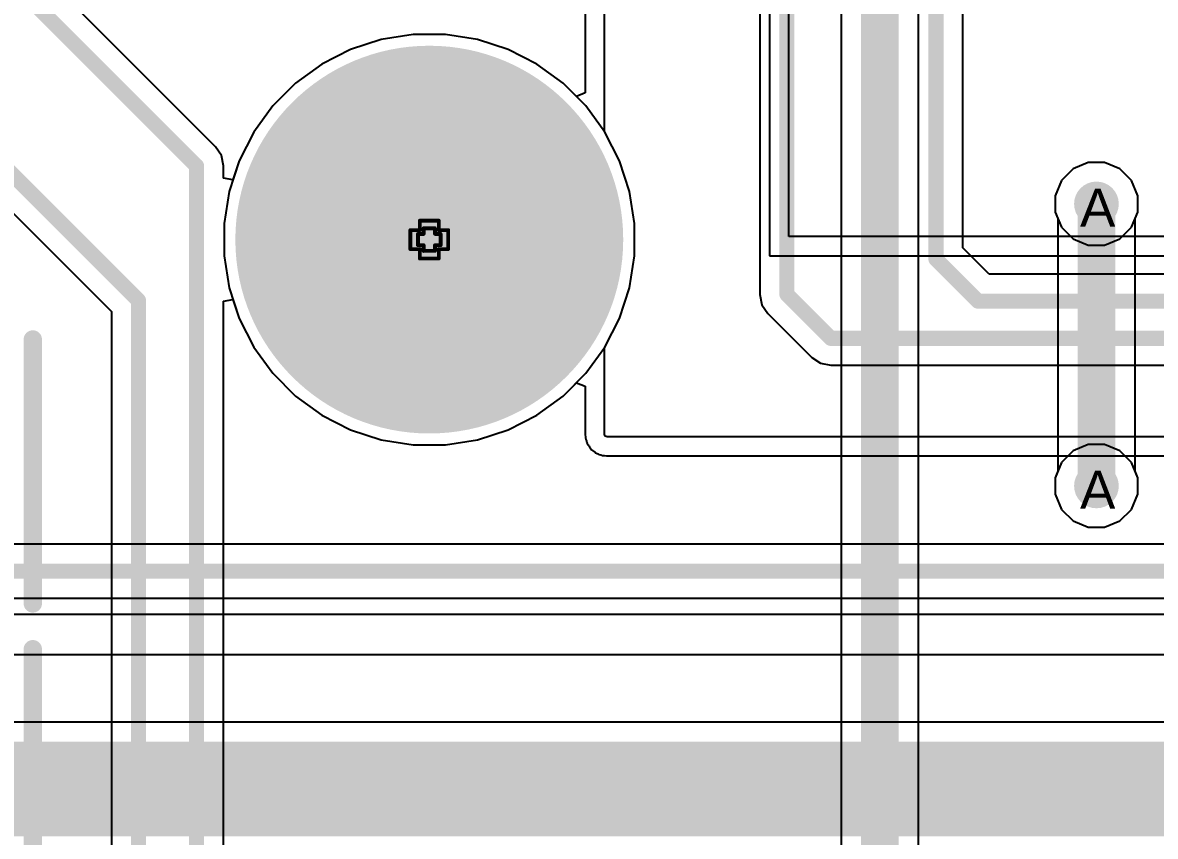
# Model space of a CAD drawing. Header units: inches. Extents: x 0 to 5271, y 0 to 5417.
# Drawn here: x 30.78 to 45.98, y 55.83 to 66.75 of the extents above; entities that cross this region are included whole.
import ezdxf

# ---------------------------------------------------------------- set-up
doc = ezdxf.new("R2010")
doc.units = ezdxf.units.IN
for name, color, linetype in [('Bottom Layer', 5, 'Continuous'), ('Bottom Solder', 6, 'Continuous'), ('Drill Drawing', 1, 'Continuous'), ('L2_GND1', 16, 'Continuous'), ('L3_SIG1', 76, 'Continuous'), ('L4_PWR', 90, 'Continuous'), ('L5_GND2', 156, 'Continuous'), ('L6_SIG2', 130, 'Continuous'), ('L7_GND3', 216, 'Continuous'), ('Multi-Layer', 9, 'Continuous'), ('Pad Holes', 156, 'Continuous'), ('Top Layer', 1, 'Continuous'), ('Top Overlay', 2, 'Continuous'), ('Top Solder', 216, 'Continuous'), ('Via Holes', 16, 'Continuous')]:
    doc.layers.add(name, color=color, linetype=linetype)
doc.styles.add('Arial', font='', dxfattribs={"height": 0.2})
doc.styles.get('Arial').set_extended_font_data('Arial')

# ---------------------------------------------------------------- blocks, each defined once
blk = doc.blocks.new('AS0B826_S78B_7H_23')
at = {"layer": 'Bottom Layer'}
h = blk.add_hatch(color=5, dxfattribs=at)
edge = h.paths.add_edge_path()
edge.add_arc((-37.798, 9.789), 2.5, 0, 360)
at = {"layer": 'Bottom Solder'}
h = blk.add_hatch(color=6, dxfattribs=at)
edge = h.paths.add_edge_path()
edge.add_arc((-37.798, 9.789), 2.602, 0, 360)
at = {"layer": 'L2_GND1'}
h = blk.add_hatch(color=16, dxfattribs=at)
edge = h.paths.add_edge_path()
edge.add_arc((-37.798, 9.789), 2.5, 0, 360)
at = {"layer": 'L3_SIG1'}
h = blk.add_hatch(color=76, dxfattribs=at)
edge = h.paths.add_edge_path()
edge.add_arc((-37.798, 9.789), 2.5, 0, 360)
at = {"layer": 'L4_PWR'}
h = blk.add_hatch(color=90, dxfattribs=at)
edge = h.paths.add_edge_path()
edge.add_arc((-37.798, 9.789), 2.5, 0, 360)
at = {"layer": 'L5_GND2'}
h = blk.add_hatch(color=156, dxfattribs=at)
edge = h.paths.add_edge_path()
edge.add_arc((-37.798, 9.789), 2.5, 0, 360)
at = {"layer": 'L6_SIG2'}
h = blk.add_hatch(color=130, dxfattribs=at)
edge = h.paths.add_edge_path()
edge.add_arc((-37.798, 9.789), 2.5, 0, 360)
at = {"layer": 'L7_GND3'}
h = blk.add_hatch(color=216, dxfattribs=at)
edge = h.paths.add_edge_path()
edge.add_arc((-37.798, 9.789), 2.5, 0, 360)
at = {"layer": 'Multi-Layer'}
h = blk.add_hatch(color=9, dxfattribs=at)
edge = h.paths.add_edge_path()
edge.add_arc((-37.798, 9.789), 2.5, 0, 360)
at = {"layer": 'Pad Holes'}
h = blk.add_hatch(color=7, dxfattribs=at)
edge = h.paths.add_edge_path()
edge.add_arc((-37.798, 9.789), 1.65, 0, 360)
at = {"layer": 'Top Layer'}
h = blk.add_hatch(color=1, dxfattribs=at)
edge = h.paths.add_edge_path()
edge.add_arc((-37.798, 9.789), 2.5, 0, 360)
at = {"layer": 'Top Solder'}
h = blk.add_hatch(color=216, dxfattribs=at)
edge = h.paths.add_edge_path()
edge.add_arc((-37.798, 9.789), 2.602, 0, 360)

msp = doc.modelspace()

# ---------------------------------------------------------------- hatches: boundary and pattern name
at = {"layer": 'Bottom Layer'}
h = msp.add_hatch(color=5, dxfattribs=at)
edge = h.paths.add_edge_path()
edge.add_arc((45.187, 64.313), 0.3, 0, 360)
h = msp.add_hatch(color=5, dxfattribs=at)
edge = h.paths.add_edge_path()
edge.add_arc((45.187, 60.528), 0.3, 0, 360)
at = {"layer": 'L2_GND1'}
h = msp.add_hatch(color=16, dxfattribs=at)
edge = h.paths.add_edge_path()
edge.add_arc((45.187, 64.313), 0.3, 0, 360)
h = msp.add_hatch(color=16, dxfattribs=at)
edge = h.paths.add_edge_path()
edge.add_arc((45.187, 60.528), 0.3, 0, 360)
at = {"layer": 'L3_SIG1'}
h = msp.add_hatch(color=76, dxfattribs=at)
edge = h.paths.add_edge_path()
edge.add_arc((45.187, 64.313), 0.3, 0, 360)
h = msp.add_hatch(color=76, dxfattribs=at)
edge = h.paths.add_edge_path()
edge.add_arc((45.187, 60.528), 0.3, 0, 360)
at = {"layer": 'L4_PWR'}
h = msp.add_hatch(color=90, dxfattribs=at)
edge = h.paths.add_edge_path()
edge.add_arc((45.187, 64.313), 0.3, 0, 360)
h = msp.add_hatch(color=90, dxfattribs=at)
edge = h.paths.add_edge_path()
edge.add_arc((45.187, 60.528), 0.3, 0, 360)
at = {"layer": 'L5_GND2'}
h = msp.add_hatch(color=156, dxfattribs=at)
edge = h.paths.add_edge_path()
edge.add_arc((45.187, 64.313), 0.3, 0, 360)
h = msp.add_hatch(color=156, dxfattribs=at)
edge = h.paths.add_edge_path()
edge.add_arc((45.187, 60.528), 0.3, 0, 360)
at = {"layer": 'L6_SIG2'}
h = msp.add_hatch(color=130, dxfattribs=at)
edge = h.paths.add_edge_path()
edge.add_arc((45.187, 64.313), 0.3, 0, 360)
h = msp.add_hatch(color=130, dxfattribs=at)
edge = h.paths.add_edge_path()
edge.add_arc((45.187, 60.528), 0.3, 0, 360)
at = {"layer": 'L7_GND3'}
h = msp.add_hatch(color=216, dxfattribs=at)
edge = h.paths.add_edge_path()
edge.add_arc((45.187, 64.313), 0.3, 0, 360)
h = msp.add_hatch(color=216, dxfattribs=at)
edge = h.paths.add_edge_path()
edge.add_arc((45.187, 60.528), 0.3, 0, 360)
at = {"layer": 'Top Layer'}
h = msp.add_hatch(color=1, dxfattribs=at)
edge = h.paths.add_edge_path()
edge.add_arc((45.187, 64.313), 0.3, 0, 360)
h = msp.add_hatch(color=1, dxfattribs=at)
edge = h.paths.add_edge_path()
edge.add_arc((45.187, 60.528), 0.3, 0, 360)
at = {"layer": 'Via Holes'}
h = msp.add_hatch(color=7, dxfattribs=at)
edge = h.paths.add_edge_path()
edge.add_arc((45.187, 64.313), 0.15, 0, 360)
h = msp.add_hatch(color=7, dxfattribs=at)
edge = h.paths.add_edge_path()
edge.add_arc((45.187, 60.528), 0.15, 0, 360)

# ---------------------------------------------------------------- linework, layer by layer
at = {"layer": 'Bottom Layer'}
for p, q in [((36.019, 66.588), (35.591, 66.52)), ((36.453, 66.588), (36.019, 66.588)), ((36.881, 66.52), (36.453, 66.588)), ((35.591, 66.52), (35.179, 66.386)), ((37.293, 66.386), (36.881, 66.52)), ((35.179, 66.386), (34.793, 66.189)), ((37.68, 66.189), (37.293, 66.386)), ((34.793, 66.189), (34.442, 65.935)), ((38.03, 65.935), (37.68, 66.189)), ((34.442, 65.935), (34.136, 65.628)), ((38.337, 65.628), (38.03, 65.935)), ((34.136, 65.628), (33.881, 65.277)), ((38.592, 65.277), (38.337, 65.628)), ((33.881, 65.277), (33.684, 64.891)), ((38.788, 64.891), (38.592, 65.277)), ((33.684, 64.891), (33.55, 64.479)), ((38.922, 64.479), (38.788, 64.891)), ((44.873, 64.782), (44.717, 64.627)), ((45.076, 64.867), (44.873, 64.782)), ((45.297, 64.867), (45.076, 64.867)), ((45.5, 64.782), (45.297, 64.867)), ((45.656, 64.627), (45.5, 64.782)), ((44.717, 64.627), (44.633, 64.423)), ((45.741, 64.423), (45.656, 64.627)), ((33.55, 64.479), (33.482, 64.051)), ((38.99, 64.051), (38.922, 64.479)), ((44.633, 64.423), (44.633, 64.203)), ((45.741, 64.203), (45.741, 64.423)), ((44.633, 64.203), (44.669, 64.116)), ((45.705, 64.116), (45.741, 64.203)), ((33.482, 64.051), (33.482, 63.617)), ((38.99, 63.617), (38.99, 64.051)), ((44.669, 64.116), (44.669, 60.725)), ((45.705, 60.725), (45.705, 64.116)), ((33.482, 63.617), (33.55, 63.189)), ((38.922, 63.189), (38.99, 63.617)), ((33.55, 63.189), (33.684, 62.777)), ((38.788, 62.777), (38.922, 63.189)), ((33.684, 62.777), (33.881, 62.391)), ((38.592, 62.391), (38.788, 62.777)), ((33.881, 62.391), (34.136, 62.04)), ((38.337, 62.04), (38.592, 62.391)), ((34.136, 62.04), (34.442, 61.733)), ((38.03, 61.733), (38.337, 62.04)), ((34.442, 61.733), (34.793, 61.479)), ((37.68, 61.479), (38.03, 61.733)), ((34.793, 61.479), (35.179, 61.282)), ((37.293, 61.282), (37.68, 61.479)), ((35.179, 61.282), (35.591, 61.148)), ((36.881, 61.148), (37.293, 61.282)), ((35.591, 61.148), (36.019, 61.08)), ((36.453, 61.08), (36.881, 61.148)), ((36.019, 61.08), (36.453, 61.08)), ((44.669, 60.725), (44.633, 60.638)), ((44.633, 60.638), (44.633, 60.418)), ((45.741, 60.638), (45.705, 60.725)), ((45.741, 60.418), (45.741, 60.638)), ((44.633, 60.418), (44.717, 60.214)), ((45.656, 60.214), (45.741, 60.418)), ((44.717, 60.214), (44.873, 60.059)), ((45.5, 60.059), (45.656, 60.214)), ((44.873, 60.059), (45.076, 59.974)), ((45.297, 59.974), (45.5, 60.059)), ((45.076, 59.974), (45.297, 59.974)), ((56.705, 59.748), (27.762, 59.748)), ((27.912, 59.023), (57.768, 59.023)), ((56.826, 57.358), (14.915, 57.358))]:
    msp.add_line(p, q, dxfattribs=at)
for points in [[(45.187, 60.528, 0.508, 0.508, 0), (45.187, 64.313, 0.508, 0.508, 0)], [(27.762, 59.385, 0.203, 0.203, 0), (93.523, 59.385, 0.203, 0.203, 0)], [(13.689, 56.461, 1.27, 1.27, 0), (127.853, 56.461, 1.27, 1.27, 0)]]:
    msp.add_lwpolyline(points, format="xyseb", dxfattribs=at)
for points in [[(45.06, 64.313, 0.254, 0.254, 1), (45.314, 64.313, 0.254, 0.254, 1)], [(45.06, 60.528, 0.254, 0.254, 1), (45.314, 60.528, 0.254, 0.254, 1)]]:
    msp.add_lwpolyline(points, format="xyseb", close=True, dxfattribs=at)
at = {"layer": 'Drill Drawing'}
for points in [[(35.982, 63.707, 0.0508, 0.0508, 0), (35.982, 63.961, 0.0508, 0.0508, 0)], [(35.982, 63.961, 0.0508, 0.0508, 0), (36.109, 63.961, 0.0508, 0.0508, 0)], [(36.109, 63.961, 0.0508, 0.0508, 0), (36.109, 64.088, 0.0508, 0.0508, 0)], [(36.109, 64.088, 0.0508, 0.0508, 0), (36.363, 64.088, 0.0508, 0.0508, 0)], [(36.16, 63.91, 0.0508, 0.0508, 0), (36.16, 63.986, 0.0508, 0.0508, 0)], [(36.16, 63.986, 0.0508, 0.0508, 0), (36.312, 63.986, 0.0508, 0.0508, 0)], [(36.312, 63.91, 0.0508, 0.0508, 0), (36.312, 63.986, 0.0508, 0.0508, 0)], [(36.363, 63.961, 0.0508, 0.0508, 0), (36.363, 64.088, 0.0508, 0.0508, 0)], [(36.363, 63.961, 0.0508, 0.0508, 0), (36.49, 63.961, 0.0508, 0.0508, 0)], [(36.49, 63.707, 0.0508, 0.0508, 0), (36.49, 63.961, 0.0508, 0.0508, 0)], [(36.084, 63.758, 0.0508, 0.0508, 0), (36.084, 63.91, 0.0508, 0.0508, 0)], [(36.084, 63.91, 0.0508, 0.0508, 0), (36.16, 63.91, 0.0508, 0.0508, 0)], [(36.312, 63.91, 0.0508, 0.0508, 0), (36.389, 63.91, 0.0508, 0.0508, 0)], [(36.389, 63.758, 0.0508, 0.0508, 0), (36.389, 63.91, 0.0508, 0.0508, 0)], [(35.982, 63.707, 0.0508, 0.0508, 0), (36.109, 63.707, 0.0508, 0.0508, 0)], [(36.084, 63.758, 0.0508, 0.0508, 0), (36.16, 63.758, 0.0508, 0.0508, 0)], [(36.109, 63.58, 0.0508, 0.0508, 0), (36.109, 63.707, 0.0508, 0.0508, 0)], [(36.16, 63.682, 0.0508, 0.0508, 0), (36.16, 63.758, 0.0508, 0.0508, 0)], [(36.16, 63.682, 0.0508, 0.0508, 0), (36.312, 63.682, 0.0508, 0.0508, 0)], [(36.312, 63.758, 0.0508, 0.0508, 0), (36.389, 63.758, 0.0508, 0.0508, 0)], [(36.312, 63.682, 0.0508, 0.0508, 0), (36.312, 63.758, 0.0508, 0.0508, 0)], [(36.363, 63.707, 0.0508, 0.0508, 0), (36.49, 63.707, 0.0508, 0.0508, 0)], [(36.363, 63.58, 0.0508, 0.0508, 0), (36.363, 63.707, 0.0508, 0.0508, 0)], [(36.109, 63.58, 0.0508, 0.0508, 0), (36.363, 63.58, 0.0508, 0.0508, 0)]]:
    msp.add_lwpolyline(points, format="xyseb", dxfattribs=at)
for points in [[(35.969, 63.961, 0.0254, 0.0254, 1), (35.995, 63.961, 0.0254, 0.0254, 1)], [(35.969, 63.961, 0.0254, 0.0254, 1), (35.995, 63.961, 0.0254, 0.0254, 1)], [(36.096, 64.088, 0.0254, 0.0254, 1), (36.122, 64.088, 0.0254, 0.0254, 1)], [(36.096, 64.088, 0.0254, 0.0254, 1), (36.122, 64.088, 0.0254, 0.0254, 1)], [(36.096, 63.961, 0.0254, 0.0254, 1), (36.122, 63.961, 0.0254, 0.0254, 1)], [(36.096, 63.961, 0.0254, 0.0254, 1), (36.122, 63.961, 0.0254, 0.0254, 1)], [(36.147, 63.986, 0.0254, 0.0254, 1), (36.173, 63.986, 0.0254, 0.0254, 1)], [(36.147, 63.986, 0.0254, 0.0254, 1), (36.173, 63.986, 0.0254, 0.0254, 1)], [(36.3, 63.986, 0.0254, 0.0254, 1), (36.325, 63.986, 0.0254, 0.0254, 1)], [(36.3, 63.986, 0.0254, 0.0254, 1), (36.325, 63.986, 0.0254, 0.0254, 1)], [(36.35, 64.088, 0.0254, 0.0254, 1), (36.376, 64.088, 0.0254, 0.0254, 1)], [(36.35, 64.088, 0.0254, 0.0254, 1), (36.376, 64.088, 0.0254, 0.0254, 1)], [(36.35, 63.961, 0.0254, 0.0254, 1), (36.376, 63.961, 0.0254, 0.0254, 1)], [(36.35, 63.961, 0.0254, 0.0254, 1), (36.376, 63.961, 0.0254, 0.0254, 1)], [(36.477, 63.961, 0.0254, 0.0254, 1), (36.503, 63.961, 0.0254, 0.0254, 1)], [(36.477, 63.961, 0.0254, 0.0254, 1), (36.503, 63.961, 0.0254, 0.0254, 1)], [(36.071, 63.91, 0.0254, 0.0254, 1), (36.096, 63.91, 0.0254, 0.0254, 1)], [(36.071, 63.91, 0.0254, 0.0254, 1), (36.096, 63.91, 0.0254, 0.0254, 1)], [(36.147, 63.91, 0.0254, 0.0254, 1), (36.173, 63.91, 0.0254, 0.0254, 1)], [(36.147, 63.91, 0.0254, 0.0254, 1), (36.173, 63.91, 0.0254, 0.0254, 1)], [(36.3, 63.91, 0.0254, 0.0254, 1), (36.325, 63.91, 0.0254, 0.0254, 1)], [(36.3, 63.91, 0.0254, 0.0254, 1), (36.325, 63.91, 0.0254, 0.0254, 1)], [(36.376, 63.91, 0.0254, 0.0254, 1), (36.401, 63.91, 0.0254, 0.0254, 1)], [(36.376, 63.91, 0.0254, 0.0254, 1), (36.401, 63.91, 0.0254, 0.0254, 1)], [(35.969, 63.707, 0.0254, 0.0254, 1), (35.995, 63.707, 0.0254, 0.0254, 1)], [(35.969, 63.707, 0.0254, 0.0254, 1), (35.995, 63.707, 0.0254, 0.0254, 1)], [(36.071, 63.758, 0.0254, 0.0254, 1), (36.096, 63.758, 0.0254, 0.0254, 1)], [(36.071, 63.758, 0.0254, 0.0254, 1), (36.096, 63.758, 0.0254, 0.0254, 1)], [(36.096, 63.707, 0.0254, 0.0254, 1), (36.122, 63.707, 0.0254, 0.0254, 1)], [(36.096, 63.707, 0.0254, 0.0254, 1), (36.122, 63.707, 0.0254, 0.0254, 1)], [(36.147, 63.758, 0.0254, 0.0254, 1), (36.173, 63.758, 0.0254, 0.0254, 1)], [(36.147, 63.758, 0.0254, 0.0254, 1), (36.173, 63.758, 0.0254, 0.0254, 1)], [(36.147, 63.682, 0.0254, 0.0254, 1), (36.173, 63.682, 0.0254, 0.0254, 1)], [(36.147, 63.682, 0.0254, 0.0254, 1), (36.173, 63.682, 0.0254, 0.0254, 1)], [(36.3, 63.758, 0.0254, 0.0254, 1), (36.325, 63.758, 0.0254, 0.0254, 1)], [(36.3, 63.758, 0.0254, 0.0254, 1), (36.325, 63.758, 0.0254, 0.0254, 1)], [(36.3, 63.682, 0.0254, 0.0254, 1), (36.325, 63.682, 0.0254, 0.0254, 1)], [(36.3, 63.682, 0.0254, 0.0254, 1), (36.325, 63.682, 0.0254, 0.0254, 1)], [(36.35, 63.707, 0.0254, 0.0254, 1), (36.376, 63.707, 0.0254, 0.0254, 1)], [(36.35, 63.707, 0.0254, 0.0254, 1), (36.376, 63.707, 0.0254, 0.0254, 1)], [(36.376, 63.758, 0.0254, 0.0254, 1), (36.401, 63.758, 0.0254, 0.0254, 1)], [(36.376, 63.758, 0.0254, 0.0254, 1), (36.401, 63.758, 0.0254, 0.0254, 1)], [(36.477, 63.707, 0.0254, 0.0254, 1), (36.503, 63.707, 0.0254, 0.0254, 1)], [(36.477, 63.707, 0.0254, 0.0254, 1), (36.503, 63.707, 0.0254, 0.0254, 1)], [(36.096, 63.58, 0.0254, 0.0254, 1), (36.122, 63.58, 0.0254, 0.0254, 1)], [(36.096, 63.58, 0.0254, 0.0254, 1), (36.122, 63.58, 0.0254, 0.0254, 1)], [(36.35, 63.58, 0.0254, 0.0254, 1), (36.376, 63.58, 0.0254, 0.0254, 1)], [(36.35, 63.58, 0.0254, 0.0254, 1), (36.376, 63.58, 0.0254, 0.0254, 1)]]:
    msp.add_lwpolyline(points, format="xyseb", close=True, dxfattribs=at)
at = {"layer": 'L2_GND1'}
for p, q in [((36.019, 66.588), (35.591, 66.52)), ((36.453, 66.588), (36.019, 66.588)), ((36.881, 66.52), (36.453, 66.588)), ((35.591, 66.52), (35.179, 66.386)), ((37.293, 66.386), (36.881, 66.52)), ((35.179, 66.386), (34.793, 66.189)), ((37.68, 66.189), (37.293, 66.386)), ((34.793, 66.189), (34.442, 65.935)), ((38.03, 65.935), (37.68, 66.189)), ((34.442, 65.935), (34.136, 65.628)), ((38.337, 65.628), (38.03, 65.935)), ((34.136, 65.628), (33.881, 65.277)), ((38.592, 65.277), (38.337, 65.628)), ((33.881, 65.277), (33.684, 64.891)), ((38.788, 64.891), (38.592, 65.277)), ((33.684, 64.891), (33.55, 64.479)), ((38.922, 64.479), (38.788, 64.891)), ((44.873, 64.782), (44.717, 64.627)), ((45.076, 64.867), (44.873, 64.782)), ((45.297, 64.867), (45.076, 64.867)), ((45.5, 64.782), (45.297, 64.867)), ((45.656, 64.627), (45.5, 64.782)), ((44.717, 64.627), (44.633, 64.423)), ((45.741, 64.423), (45.656, 64.627)), ((33.55, 64.479), (33.482, 64.051)), ((38.99, 64.051), (38.922, 64.479)), ((44.633, 64.423), (44.633, 64.203)), ((45.741, 64.203), (45.741, 64.423)), ((44.633, 64.203), (44.717, 63.999)), ((45.656, 63.999), (45.741, 64.203)), ((33.482, 64.051), (33.482, 63.617)), ((38.99, 63.617), (38.99, 64.051)), ((44.717, 63.999), (44.873, 63.843)), ((45.5, 63.843), (45.656, 63.999)), ((44.873, 63.843), (45.076, 63.759)), ((45.297, 63.759), (45.5, 63.843)), ((45.076, 63.759), (45.297, 63.759)), ((33.482, 63.617), (33.55, 63.189)), ((38.922, 63.189), (38.99, 63.617)), ((33.55, 63.189), (33.684, 62.777)), ((38.788, 62.777), (38.922, 63.189)), ((33.684, 62.777), (33.881, 62.391)), ((38.592, 62.391), (38.788, 62.777)), ((33.881, 62.391), (34.136, 62.04)), ((38.337, 62.04), (38.592, 62.391)), ((34.136, 62.04), (34.442, 61.733)), ((38.03, 61.733), (38.337, 62.04)), ((34.442, 61.733), (34.793, 61.479)), ((37.68, 61.479), (38.03, 61.733)), ((34.793, 61.479), (35.179, 61.282)), ((37.293, 61.282), (37.68, 61.479)), ((35.179, 61.282), (35.591, 61.148)), ((36.881, 61.148), (37.293, 61.282)), ((35.591, 61.148), (36.019, 61.08)), ((36.453, 61.08), (36.881, 61.148)), ((36.019, 61.08), (36.453, 61.08)), ((44.873, 60.998), (44.717, 60.842)), ((45.076, 61.082), (44.873, 60.998)), ((45.297, 61.082), (45.076, 61.082)), ((45.5, 60.998), (45.297, 61.082)), ((45.656, 60.842), (45.5, 60.998)), ((44.717, 60.842), (44.633, 60.638)), ((45.741, 60.638), (45.656, 60.842)), ((44.633, 60.638), (44.633, 60.418)), ((45.741, 60.418), (45.741, 60.638)), ((44.633, 60.418), (44.717, 60.214)), ((45.656, 60.214), (45.741, 60.418)), ((44.717, 60.214), (44.873, 60.059)), ((45.5, 60.059), (45.656, 60.214)), ((44.873, 60.059), (45.076, 59.974)), ((45.297, 59.974), (45.5, 60.059)), ((45.076, 59.974), (45.297, 59.974))]:
    msp.add_line(p, q, dxfattribs=at)
at = {"layer": 'L3_SIG1'}
for p, q in [((36.019, 66.588), (35.591, 66.52)), ((36.453, 66.588), (36.019, 66.588)), ((36.881, 66.52), (36.453, 66.588)), ((35.591, 66.52), (35.179, 66.386)), ((37.293, 66.386), (36.881, 66.52)), ((35.179, 66.386), (34.793, 66.189)), ((37.68, 66.189), (37.293, 66.386)), ((34.793, 66.189), (34.442, 65.935)), ((38.03, 65.935), (37.68, 66.189)), ((34.442, 65.935), (34.136, 65.628)), ((38.337, 65.628), (38.03, 65.935)), ((34.136, 65.628), (33.881, 65.277)), ((38.592, 65.277), (38.337, 65.628)), ((33.881, 65.277), (33.684, 64.891)), ((38.788, 64.891), (38.592, 65.277)), ((33.684, 64.891), (33.55, 64.479)), ((38.922, 64.479), (38.788, 64.891)), ((44.873, 64.782), (44.717, 64.627)), ((45.076, 64.867), (44.873, 64.782)), ((45.297, 64.867), (45.076, 64.867)), ((45.5, 64.782), (45.297, 64.867)), ((45.656, 64.627), (45.5, 64.782)), ((44.717, 64.627), (44.633, 64.423)), ((45.741, 64.423), (45.656, 64.627)), ((33.55, 64.479), (33.482, 64.051)), ((38.99, 64.051), (38.922, 64.479)), ((44.633, 64.423), (44.633, 64.203)), ((45.741, 64.203), (45.741, 64.423)), ((44.633, 64.203), (44.717, 63.999)), ((45.656, 63.999), (45.741, 64.203)), ((33.482, 64.051), (33.482, 63.617)), ((38.99, 63.617), (38.99, 64.051)), ((44.717, 63.999), (44.873, 63.843)), ((45.5, 63.843), (45.656, 63.999)), ((44.873, 63.843), (45.076, 63.759)), ((45.297, 63.759), (45.5, 63.843)), ((45.076, 63.759), (45.297, 63.759)), ((33.482, 63.617), (33.55, 63.189)), ((38.922, 63.189), (38.99, 63.617)), ((33.55, 63.189), (33.684, 62.777)), ((38.788, 62.777), (38.922, 63.189)), ((33.684, 62.777), (33.881, 62.391)), ((38.592, 62.391), (38.788, 62.777)), ((33.881, 62.391), (34.136, 62.04)), ((38.337, 62.04), (38.592, 62.391)), ((34.136, 62.04), (34.442, 61.733)), ((38.03, 61.733), (38.337, 62.04)), ((34.442, 61.733), (34.793, 61.479)), ((37.68, 61.479), (38.03, 61.733)), ((34.793, 61.479), (35.179, 61.282)), ((37.293, 61.282), (37.68, 61.479)), ((35.179, 61.282), (35.591, 61.148)), ((36.881, 61.148), (37.293, 61.282)), ((35.591, 61.148), (36.019, 61.08)), ((36.453, 61.08), (36.881, 61.148)), ((36.019, 61.08), (36.453, 61.08)), ((44.873, 60.998), (44.717, 60.842)), ((45.076, 61.082), (44.873, 60.998)), ((45.297, 61.082), (45.076, 61.082)), ((45.5, 60.998), (45.297, 61.082)), ((45.656, 60.842), (45.5, 60.998)), ((44.717, 60.842), (44.633, 60.638)), ((45.741, 60.638), (45.656, 60.842)), ((44.633, 60.638), (44.633, 60.418)), ((45.741, 60.418), (45.741, 60.638)), ((44.633, 60.418), (44.717, 60.214)), ((45.656, 60.214), (45.741, 60.418)), ((44.717, 60.214), (44.873, 60.059)), ((45.5, 60.059), (45.656, 60.214)), ((44.873, 60.059), (45.076, 59.974)), ((45.297, 59.974), (45.5, 60.059)), ((45.076, 59.974), (45.297, 59.974))]:
    msp.add_line(p, q, dxfattribs=at)
at = {"layer": 'L4_PWR'}
for p, q in [((38.587, 65.284), (38.587, 69.269)), ((38.328, 69.043), (38.328, 65.803)), ((40.801, 69.043), (40.801, 63.876)), ((41.06, 63.876), (41.06, 69.043)), ((36.019, 66.588), (35.591, 66.52)), ((36.453, 66.588), (36.019, 66.588)), ((36.881, 66.52), (36.453, 66.588)), ((35.591, 66.52), (35.179, 66.386)), ((37.293, 66.386), (36.881, 66.52)), ((35.179, 66.386), (34.793, 66.189)), ((37.68, 66.189), (37.293, 66.386)), ((34.793, 66.189), (34.442, 65.935)), ((38.03, 65.935), (37.68, 66.189)), ((34.442, 65.935), (34.136, 65.628)), ((38.21, 65.755), (38.03, 65.935)), ((38.328, 65.803), (38.21, 65.755)), ((34.136, 65.628), (33.881, 65.277)), ((33.881, 65.277), (33.684, 64.891)), ((38.592, 65.277), (38.587, 65.284)), ((38.788, 64.891), (38.592, 65.277)), ((33.684, 64.891), (33.55, 64.479)), ((38.922, 64.479), (38.788, 64.891)), ((33.55, 64.479), (33.482, 64.051)), ((38.99, 64.051), (38.922, 64.479)), ((33.482, 64.051), (33.482, 63.617)), ((38.99, 63.617), (38.99, 64.051)), ((40.801, 63.876), (40.801, 63.617)), ((57.252, 63.876), (41.06, 63.876)), ((33.482, 63.617), (33.55, 63.189)), ((38.922, 63.189), (38.99, 63.617)), ((40.801, 63.617), (95.935, 63.617)), ((33.55, 63.189), (33.684, 62.777)), ((38.788, 62.777), (38.922, 63.189)), ((33.684, 62.777), (33.881, 62.391)), ((38.592, 62.391), (38.788, 62.777)), ((33.881, 62.391), (34.136, 62.04)), ((38.587, 62.384), (38.592, 62.391)), ((38.587, 61.214), (38.587, 62.384)), ((34.136, 62.04), (34.442, 61.733)), ((38.03, 61.733), (38.21, 61.913)), ((38.21, 61.913), (38.328, 61.865)), ((38.328, 61.865), (38.328, 61.214)), ((34.442, 61.733), (34.793, 61.479)), ((37.68, 61.479), (38.03, 61.733)), ((34.793, 61.479), (35.179, 61.282)), ((37.293, 61.282), (37.68, 61.479)), ((35.179, 61.282), (35.591, 61.148)), ((36.881, 61.148), (37.293, 61.282)), ((35.591, 61.148), (36.019, 61.08)), ((36.453, 61.08), (36.881, 61.148)), ((38.328, 61.214), (38.333, 61.189)), ((38.333, 61.189), (38.333, 61.164)), ((38.333, 61.164), (38.335, 61.158)), ((38.335, 61.158), (38.335, 61.151)), ((38.335, 61.151), (38.335, 61.151)), ((38.335, 61.151), (38.344, 61.134)), ((38.344, 61.134), (38.347, 61.115)), ((38.347, 61.115), (38.35, 61.112)), ((38.35, 61.112), (38.35, 61.112)), ((38.35, 61.112), (38.355, 61.098)), ((38.355, 61.098), (38.367, 61.08)), ((38.589, 61.211), (38.587, 61.214)), ((38.587, 61.214), (38.587, 61.214)), ((38.595, 61.197), (38.589, 61.211)), ((38.609, 61.191), (38.595, 61.197)), ((38.612, 61.189), (38.609, 61.191)), ((67.857, 61.189), (38.612, 61.189)), ((36.019, 61.08), (36.453, 61.08)), ((38.367, 61.08), (38.371, 61.07)), ((38.371, 61.07), (38.373, 61.067)), ((38.373, 61.067), (38.377, 61.064)), ((38.377, 61.064), (38.379, 61.06)), ((38.379, 61.06), (38.384, 61.055)), ((38.384, 61.055), (38.412, 61.014)), ((38.412, 61.014), (38.412, 61.014)), ((38.412, 61.014), (38.412, 61.014)), ((38.412, 61.014), (38.458, 60.982)), ((38.458, 60.982), (38.465, 60.975)), ((38.465, 60.975), (38.468, 60.973)), ((38.468, 60.973), (38.478, 60.969)), ((38.478, 60.969), (38.496, 60.957)), ((38.496, 60.957), (38.51, 60.951)), ((38.51, 60.951), (38.51, 60.951)), ((38.51, 60.951), (38.513, 60.949)), ((38.513, 60.949), (38.538, 60.944)), ((38.538, 60.944), (38.562, 60.935)), ((38.562, 60.935), (38.587, 60.935)), ((38.587, 60.935), (38.612, 60.93)), ((38.612, 60.93), (57.252, 60.93)), ((57.252, 58.801), (27.25, 58.801)), ((27.348, 58.268), (56.742, 58.268))]:
    msp.add_line(p, q, dxfattribs=at)
at = {"layer": 'L5_GND2'}
for p, q in [((36.019, 66.588), (35.591, 66.52)), ((36.453, 66.588), (36.019, 66.588)), ((36.881, 66.52), (36.453, 66.588)), ((35.591, 66.52), (35.179, 66.386)), ((37.293, 66.386), (36.881, 66.52)), ((35.179, 66.386), (34.793, 66.189)), ((37.68, 66.189), (37.293, 66.386)), ((34.793, 66.189), (34.442, 65.935)), ((38.03, 65.935), (37.68, 66.189)), ((34.442, 65.935), (34.136, 65.628)), ((38.337, 65.628), (38.03, 65.935)), ((34.136, 65.628), (33.881, 65.277)), ((38.592, 65.277), (38.337, 65.628)), ((33.881, 65.277), (33.684, 64.891)), ((38.788, 64.891), (38.592, 65.277)), ((33.684, 64.891), (33.55, 64.479)), ((38.922, 64.479), (38.788, 64.891)), ((44.873, 64.782), (44.717, 64.627)), ((45.076, 64.867), (44.873, 64.782)), ((45.297, 64.867), (45.076, 64.867)), ((45.5, 64.782), (45.297, 64.867)), ((45.656, 64.627), (45.5, 64.782)), ((44.717, 64.627), (44.633, 64.423)), ((45.741, 64.423), (45.656, 64.627)), ((33.55, 64.479), (33.482, 64.051)), ((38.99, 64.051), (38.922, 64.479)), ((44.633, 64.423), (44.633, 64.203)), ((45.741, 64.203), (45.741, 64.423)), ((44.633, 64.203), (44.717, 63.999)), ((45.656, 63.999), (45.741, 64.203)), ((33.482, 64.051), (33.482, 63.617)), ((38.99, 63.617), (38.99, 64.051)), ((44.717, 63.999), (44.873, 63.843)), ((45.5, 63.843), (45.656, 63.999)), ((44.873, 63.843), (45.076, 63.759)), ((45.297, 63.759), (45.5, 63.843)), ((45.076, 63.759), (45.297, 63.759)), ((33.482, 63.617), (33.55, 63.189)), ((38.922, 63.189), (38.99, 63.617)), ((33.55, 63.189), (33.684, 62.777)), ((38.788, 62.777), (38.922, 63.189)), ((33.684, 62.777), (33.881, 62.391)), ((38.592, 62.391), (38.788, 62.777)), ((33.881, 62.391), (34.136, 62.04)), ((38.337, 62.04), (38.592, 62.391)), ((34.136, 62.04), (34.442, 61.733)), ((38.03, 61.733), (38.337, 62.04)), ((34.442, 61.733), (34.793, 61.479)), ((37.68, 61.479), (38.03, 61.733)), ((34.793, 61.479), (35.179, 61.282)), ((37.293, 61.282), (37.68, 61.479)), ((35.179, 61.282), (35.591, 61.148)), ((36.881, 61.148), (37.293, 61.282)), ((35.591, 61.148), (36.019, 61.08)), ((36.453, 61.08), (36.881, 61.148)), ((36.019, 61.08), (36.453, 61.08)), ((44.873, 60.998), (44.717, 60.842)), ((45.076, 61.082), (44.873, 60.998)), ((45.297, 61.082), (45.076, 61.082)), ((45.5, 60.998), (45.297, 61.082)), ((45.656, 60.842), (45.5, 60.998)), ((44.717, 60.842), (44.633, 60.638)), ((45.741, 60.638), (45.656, 60.842)), ((44.633, 60.638), (44.633, 60.418)), ((45.741, 60.418), (45.741, 60.638)), ((44.633, 60.418), (44.717, 60.214)), ((45.656, 60.214), (45.741, 60.418)), ((44.717, 60.214), (44.873, 60.059)), ((45.5, 60.059), (45.656, 60.214)), ((44.873, 60.059), (45.076, 59.974)), ((45.297, 59.974), (45.5, 60.059)), ((45.076, 59.974), (45.297, 59.974))]:
    msp.add_line(p, q, dxfattribs=at)
at = {"layer": 'L6_SIG2'}
for p, q in [((41.763, 75.52), (41.763, 47.118)), ((42.799, 46.904), (42.799, 70.056)), ((33.368, 65.08), (30.451, 67.998)), ((36.019, 66.588), (35.591, 66.52)), ((36.453, 66.588), (36.019, 66.588)), ((36.881, 66.52), (36.453, 66.588)), ((35.591, 66.52), (35.179, 66.386)), ((37.293, 66.386), (36.881, 66.52)), ((35.179, 66.386), (34.793, 66.189)), ((37.68, 66.189), (37.293, 66.386)), ((34.793, 66.189), (34.442, 65.935)), ((38.03, 65.935), (37.68, 66.189)), ((34.442, 65.935), (34.136, 65.628)), ((38.337, 65.628), (38.03, 65.935)), ((34.136, 65.628), (33.881, 65.277)), ((38.592, 65.277), (38.337, 65.628)), ((33.881, 65.277), (33.684, 64.891)), ((38.788, 64.891), (38.592, 65.277)), ((33.447, 64.963), (33.368, 65.08)), ((33.368, 65.08), (33.368, 65.08)), ((33.475, 64.824), (33.447, 64.963)), ((33.684, 64.891), (33.602, 64.638)), ((38.922, 64.479), (38.788, 64.891)), ((33.475, 64.658), (33.475, 64.824)), ((33.475, 64.824), (33.475, 64.824)), ((44.873, 64.782), (44.717, 64.627)), ((45.076, 64.867), (44.873, 64.782)), ((45.297, 64.867), (45.076, 64.867)), ((45.5, 64.782), (45.297, 64.867)), ((45.656, 64.627), (45.5, 64.782)), ((30.203, 64.636), (31.972, 62.867)), ((33.602, 64.638), (33.475, 64.658)), ((44.717, 64.627), (44.633, 64.423)), ((45.741, 64.423), (45.656, 64.627)), ((38.99, 64.051), (38.922, 64.479)), ((44.633, 64.423), (44.633, 64.203)), ((45.741, 64.203), (45.741, 64.423)), ((44.633, 64.203), (44.717, 63.999)), ((45.656, 63.999), (45.741, 64.203)), ((38.99, 63.617), (38.99, 64.051)), ((44.717, 63.999), (44.873, 63.843)), ((45.5, 63.843), (45.656, 63.999)), ((44.873, 63.843), (45.076, 63.759)), ((45.297, 63.759), (45.5, 63.843)), ((45.076, 63.759), (45.297, 63.759)), ((38.922, 63.189), (38.99, 63.617)), ((38.788, 62.777), (38.922, 63.189)), ((33.475, 63.01), (33.602, 63.03)), ((33.475, 46.847), (33.475, 63.01)), ((33.602, 63.03), (33.684, 62.777)), ((31.972, 62.867), (31.972, 46.847)), ((33.684, 62.777), (33.881, 62.391)), ((38.592, 62.391), (38.788, 62.777)), ((33.881, 62.391), (34.136, 62.04)), ((38.337, 62.04), (38.592, 62.391)), ((34.136, 62.04), (34.442, 61.733)), ((38.03, 61.733), (38.337, 62.04)), ((34.442, 61.733), (34.793, 61.479)), ((37.68, 61.479), (38.03, 61.733)), ((34.793, 61.479), (35.179, 61.282)), ((37.293, 61.282), (37.68, 61.479)), ((35.179, 61.282), (35.591, 61.148)), ((36.881, 61.148), (37.293, 61.282)), ((35.591, 61.148), (36.019, 61.08)), ((36.453, 61.08), (36.881, 61.148)), ((36.019, 61.08), (36.453, 61.08)), ((44.873, 60.998), (44.717, 60.842)), ((45.076, 61.082), (44.873, 60.998)), ((45.297, 61.082), (45.076, 61.082)), ((45.5, 60.998), (45.297, 61.082)), ((45.656, 60.842), (45.5, 60.998)), ((44.717, 60.842), (44.633, 60.638)), ((45.741, 60.638), (45.656, 60.842)), ((44.633, 60.638), (44.633, 60.418)), ((45.741, 60.418), (45.741, 60.638)), ((44.633, 60.418), (44.717, 60.214)), ((45.656, 60.214), (45.741, 60.418)), ((44.717, 60.214), (44.873, 60.059)), ((45.5, 60.059), (45.656, 60.214)), ((44.873, 60.059), (45.076, 59.974)), ((45.297, 59.974), (45.5, 60.059)), ((45.076, 59.974), (45.297, 59.974))]:
    msp.add_line(p, q, dxfattribs=at)
for points in [[(42.281, 46.904, 0.508, 0.508, 0), (42.281, 75.718, 0.508, 0.508, 0)], [(30.194, 67.742, 0.203, 0.203, 0), (33.112, 64.824, 0.203, 0.203, 0)], [(30.353, 64.999, 0.203, 0.203, 0), (32.334, 63.017, 0.203, 0.203, 0)], [(33.112, 46.426, 0.203, 0.203, 0), (33.112, 64.824, 0.203, 0.203, 0)], [(32.334, 46.426, 0.203, 0.203, 0), (32.334, 63.017, 0.203, 0.203, 0)]]:
    msp.add_lwpolyline(points, format="xyseb", dxfattribs=at)
for points in [[(33.061, 64.824, 0.102, 0.102, 1), (33.163, 64.824, 0.102, 0.102, 1)], [(33.061, 64.824, 0.102, 0.102, 1), (33.163, 64.824, 0.102, 0.102, 1)], [(32.283, 63.017, 0.102, 0.102, 1), (32.385, 63.017, 0.102, 0.102, 1)], [(32.283, 63.017, 0.102, 0.102, 1), (32.385, 63.017, 0.102, 0.102, 1)]]:
    msp.add_lwpolyline(points, format="xyseb", close=True, dxfattribs=at)
at = {"layer": 'L7_GND3'}
for p, q in [((36.019, 66.588), (35.591, 66.52)), ((36.453, 66.588), (36.019, 66.588)), ((36.881, 66.52), (36.453, 66.588)), ((35.591, 66.52), (35.179, 66.386)), ((37.293, 66.386), (36.881, 66.52)), ((35.179, 66.386), (34.793, 66.189)), ((37.68, 66.189), (37.293, 66.386)), ((34.793, 66.189), (34.442, 65.935)), ((38.03, 65.935), (37.68, 66.189)), ((34.442, 65.935), (34.136, 65.628)), ((38.337, 65.628), (38.03, 65.935)), ((34.136, 65.628), (33.881, 65.277)), ((38.592, 65.277), (38.337, 65.628)), ((33.881, 65.277), (33.684, 64.891)), ((38.788, 64.891), (38.592, 65.277)), ((33.684, 64.891), (33.55, 64.479)), ((38.922, 64.479), (38.788, 64.891)), ((44.873, 64.782), (44.717, 64.627)), ((45.076, 64.867), (44.873, 64.782)), ((45.297, 64.867), (45.076, 64.867)), ((45.5, 64.782), (45.297, 64.867)), ((45.656, 64.627), (45.5, 64.782)), ((44.717, 64.627), (44.633, 64.423)), ((45.741, 64.423), (45.656, 64.627)), ((33.55, 64.479), (33.482, 64.051)), ((38.99, 64.051), (38.922, 64.479)), ((44.633, 64.423), (44.633, 64.203)), ((45.741, 64.203), (45.741, 64.423)), ((44.633, 64.203), (44.717, 63.999)), ((45.656, 63.999), (45.741, 64.203)), ((33.482, 64.051), (33.482, 63.617)), ((38.99, 63.617), (38.99, 64.051)), ((44.717, 63.999), (44.873, 63.843)), ((45.5, 63.843), (45.656, 63.999)), ((44.873, 63.843), (45.076, 63.759)), ((45.297, 63.759), (45.5, 63.843)), ((45.076, 63.759), (45.297, 63.759)), ((33.482, 63.617), (33.55, 63.189)), ((38.922, 63.189), (38.99, 63.617)), ((33.55, 63.189), (33.684, 62.777)), ((38.788, 62.777), (38.922, 63.189)), ((33.684, 62.777), (33.881, 62.391)), ((38.592, 62.391), (38.788, 62.777)), ((33.881, 62.391), (34.136, 62.04)), ((38.337, 62.04), (38.592, 62.391)), ((34.136, 62.04), (34.442, 61.733)), ((38.03, 61.733), (38.337, 62.04)), ((34.442, 61.733), (34.793, 61.479)), ((37.68, 61.479), (38.03, 61.733)), ((34.793, 61.479), (35.179, 61.282)), ((37.293, 61.282), (37.68, 61.479)), ((35.179, 61.282), (35.591, 61.148)), ((36.881, 61.148), (37.293, 61.282)), ((35.591, 61.148), (36.019, 61.08)), ((36.453, 61.08), (36.881, 61.148)), ((36.019, 61.08), (36.453, 61.08)), ((44.873, 60.998), (44.717, 60.842)), ((45.076, 61.082), (44.873, 60.998)), ((45.297, 61.082), (45.076, 61.082)), ((45.5, 60.998), (45.297, 61.082)), ((45.656, 60.842), (45.5, 60.998)), ((44.717, 60.842), (44.633, 60.638)), ((45.741, 60.638), (45.656, 60.842)), ((44.633, 60.638), (44.633, 60.418)), ((45.741, 60.418), (45.741, 60.638)), ((44.633, 60.418), (44.717, 60.214)), ((45.656, 60.214), (45.741, 60.418)), ((44.717, 60.214), (44.873, 60.059)), ((45.5, 60.059), (45.656, 60.214)), ((44.873, 60.059), (45.076, 59.974)), ((45.297, 59.974), (45.5, 60.059)), ((45.076, 59.974), (45.297, 59.974))]:
    msp.add_line(p, q, dxfattribs=at)
at = {"layer": 'Top Layer'}
for p, q in [((43.396, 63.723), (43.396, 70.252)), ((40.672, 69.774), (40.672, 63.099)), ((36.019, 66.588), (35.591, 66.52)), ((36.453, 66.588), (36.019, 66.588)), ((36.881, 66.52), (36.453, 66.588)), ((35.591, 66.52), (35.179, 66.386)), ((37.293, 66.386), (36.881, 66.52)), ((35.179, 66.386), (34.793, 66.189)), ((37.68, 66.189), (37.293, 66.386)), ((34.793, 66.189), (34.442, 65.935)), ((38.03, 65.935), (37.68, 66.189)), ((34.442, 65.935), (34.136, 65.628)), ((38.337, 65.628), (38.03, 65.935)), ((34.136, 65.628), (33.881, 65.277)), ((38.592, 65.277), (38.337, 65.628)), ((33.881, 65.277), (33.684, 64.891)), ((38.788, 64.891), (38.592, 65.277)), ((33.684, 64.891), (33.55, 64.479)), ((38.922, 64.479), (38.788, 64.891)), ((44.873, 64.782), (44.717, 64.627)), ((45.076, 64.867), (44.873, 64.782)), ((45.297, 64.867), (45.076, 64.867)), ((45.5, 64.782), (45.297, 64.867)), ((45.656, 64.627), (45.5, 64.782)), ((44.717, 64.627), (44.633, 64.423)), ((45.741, 64.423), (45.656, 64.627)), ((33.55, 64.479), (33.482, 64.051)), ((38.99, 64.051), (38.922, 64.479)), ((44.633, 64.423), (44.633, 64.203)), ((45.741, 64.203), (45.741, 64.423)), ((44.633, 64.203), (44.717, 63.999)), ((45.656, 63.999), (45.741, 64.203)), ((33.482, 64.051), (33.482, 63.617)), ((38.99, 63.617), (38.99, 64.051)), ((44.717, 63.999), (44.873, 63.843)), ((45.5, 63.843), (45.656, 63.999)), ((44.873, 63.843), (45.076, 63.759)), ((45.297, 63.759), (45.5, 63.843)), ((43.747, 63.372), (43.396, 63.723)), ((45.076, 63.759), (45.297, 63.759)), ((33.482, 63.617), (33.55, 63.189)), ((38.922, 63.189), (38.99, 63.617)), ((71.611, 63.372), (43.747, 63.372)), ((33.55, 63.189), (33.684, 62.777)), ((38.788, 62.777), (38.922, 63.189)), ((40.672, 63.099), (40.672, 63.099)), ((40.672, 63.099), (40.699, 62.96)), ((40.699, 62.96), (40.778, 62.843)), ((33.684, 62.777), (33.881, 62.391)), ((38.592, 62.391), (38.788, 62.777)), ((40.778, 62.843), (41.367, 62.253)), ((33.881, 62.391), (34.136, 62.04)), ((38.337, 62.04), (38.592, 62.391)), ((41.367, 62.253), (41.367, 62.253)), ((41.367, 62.253), (41.485, 62.174)), ((41.485, 62.174), (41.624, 62.147)), ((34.136, 62.04), (34.442, 61.733)), ((38.03, 61.733), (38.337, 62.04)), ((41.624, 62.147), (41.624, 62.147)), ((41.624, 62.147), (71.253, 62.147)), ((34.442, 61.733), (34.793, 61.479)), ((37.68, 61.479), (38.03, 61.733)), ((34.793, 61.479), (35.179, 61.282)), ((37.293, 61.282), (37.68, 61.479)), ((35.179, 61.282), (35.591, 61.148)), ((36.881, 61.148), (37.293, 61.282)), ((35.591, 61.148), (36.019, 61.08)), ((36.453, 61.08), (36.881, 61.148)), ((36.019, 61.08), (36.453, 61.08)), ((44.873, 60.998), (44.717, 60.842)), ((45.076, 61.082), (44.873, 60.998)), ((45.297, 61.082), (45.076, 61.082)), ((45.5, 60.998), (45.297, 61.082)), ((45.656, 60.842), (45.5, 60.998)), ((44.717, 60.842), (44.633, 60.638)), ((45.741, 60.638), (45.656, 60.842)), ((44.633, 60.638), (44.633, 60.418)), ((45.741, 60.418), (45.741, 60.638)), ((44.633, 60.418), (44.717, 60.214)), ((45.656, 60.214), (45.741, 60.418)), ((44.717, 60.214), (44.873, 60.059)), ((45.5, 60.059), (45.656, 60.214)), ((44.873, 60.059), (45.076, 59.974)), ((45.297, 59.974), (45.5, 60.059)), ((45.076, 59.974), (45.297, 59.974))]:
    msp.add_line(p, q, dxfattribs=at)
for points in [[(43.034, 63.573, 0.203, 0.203, 0), (43.034, 70.698, 0.203, 0.203, 0)], [(41.034, 63.099, 0.203, 0.203, 0), (41.034, 70.151, 0.203, 0.203, 0)], [(43.034, 63.573, 0.203, 0.203, 0), (43.597, 63.009, 0.203, 0.203, 0)], [(41.034, 63.099, 0.203, 0.203, 0), (41.624, 62.509, 0.203, 0.203, 0)], [(43.597, 63.009, 0.203, 0.203, 0), (71.611, 63.009, 0.203, 0.203, 0)], [(41.624, 62.509, 0.203, 0.203, 0), (71.404, 62.509, 0.203, 0.203, 0)]]:
    msp.add_lwpolyline(points, format="xyseb", dxfattribs=at)
for points in [[(42.983, 63.573, 0.102, 0.102, 1), (43.085, 63.573, 0.102, 0.102, 1)], [(42.983, 63.573, 0.102, 0.102, 1), (43.085, 63.573, 0.102, 0.102, 1)], [(40.984, 63.099, 0.102, 0.102, 1), (41.085, 63.099, 0.102, 0.102, 1)], [(40.984, 63.099, 0.102, 0.102, 1), (41.085, 63.099, 0.102, 0.102, 1)], [(43.546, 63.009, 0.102, 0.102, 1), (43.648, 63.009, 0.102, 0.102, 1)], [(43.546, 63.009, 0.102, 0.102, 1), (43.648, 63.009, 0.102, 0.102, 1)], [(41.573, 62.509, 0.102, 0.102, 1), (41.675, 62.509, 0.102, 0.102, 1)], [(41.573, 62.509, 0.102, 0.102, 1), (41.675, 62.509, 0.102, 0.102, 1)]]:
    msp.add_lwpolyline(points, format="xyseb", close=True, dxfattribs=at)
at = {"layer": 'Top Overlay'}
for points in [[(30.916, 58.951, 0.246, 0.246, 0), (30.916, 62.494, 0.246, 0.246, 0)], [(30.916, 54.793, 0.246, 0.246, 0), (30.916, 58.337, 0.246, 0.246, 0)]]:
    msp.add_lwpolyline(points, format="xyseb", dxfattribs=at)
for points in [[(30.855, 62.494, 0.123, 0.123, 1), (30.978, 62.494, 0.123, 0.123, 1)], [(30.855, 58.951, 0.123, 0.123, 1), (30.978, 58.951, 0.123, 0.123, 1)], [(30.855, 58.337, 0.123, 0.123, 1), (30.978, 58.337, 0.123, 0.123, 1)]]:
    msp.add_lwpolyline(points, format="xyseb", close=True, dxfattribs=at)

# ---------------------------------------------------------------- block references
msp.add_blockref('AS0B826_S78B_7H_23', (74.034, 54.045))

# ---------------------------------------------------------------- texts
at = {"layer": 'Drill Drawing', "style": 'Arial'}
for p in [(44.967, 64.008), (44.967, 60.223)]:
    msp.add_text('A', height=0.508, dxfattribs=at).set_placement(p)

doc.saveas('drawing.dxf')
